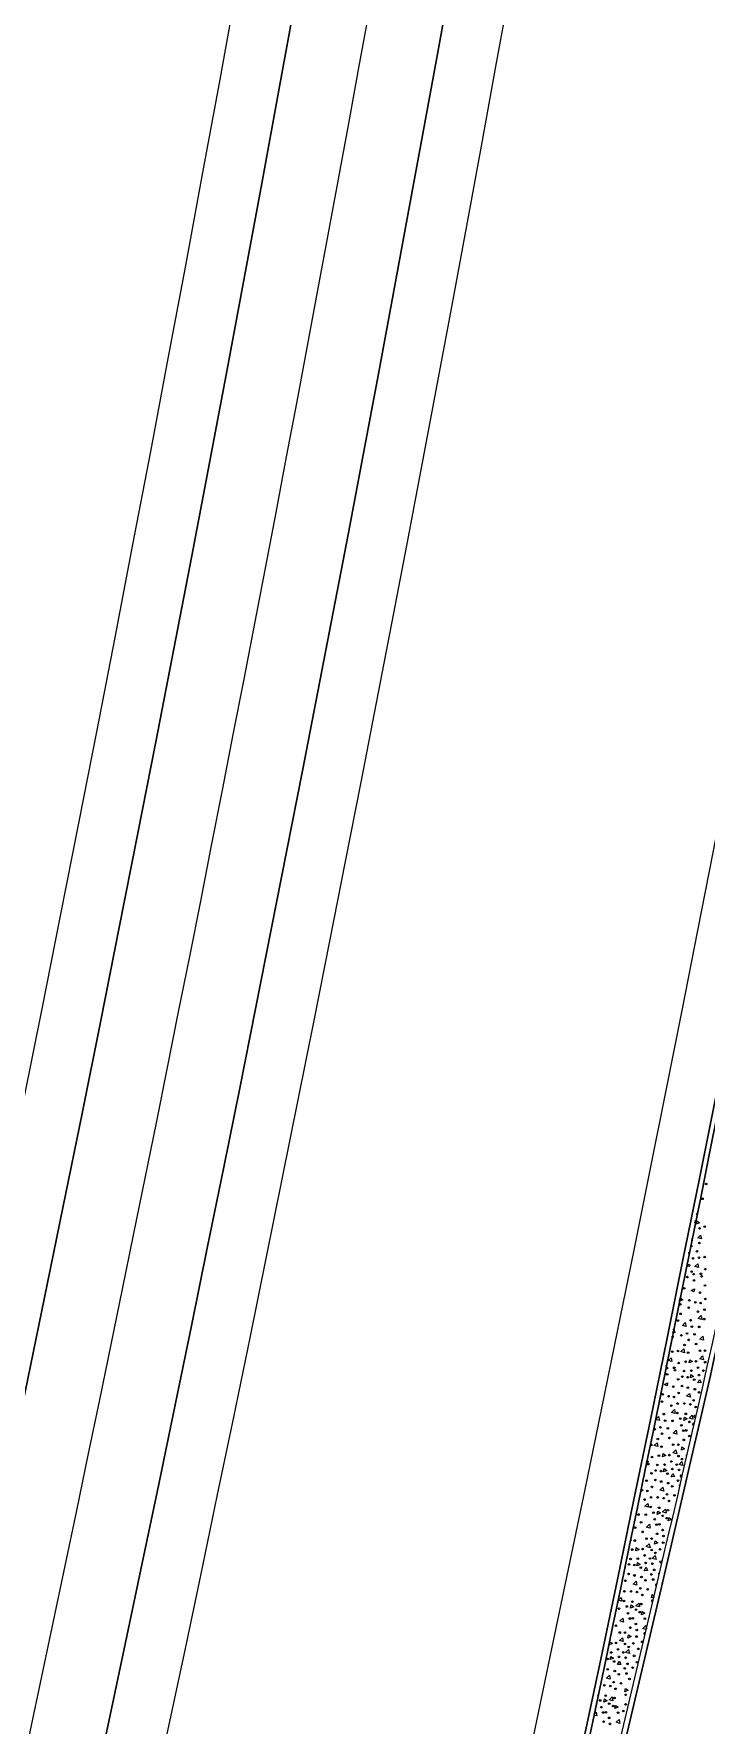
# Model space of a CAD drawing. Extents: x 2536801 to 2538856, y 7112140 to 7131569.
# Drawn here: x 2537627.9 to 2537762.8, y 7114717.1 to 7115056.7 of the extents above; entities that cross this region are included whole.
import ezdxf

# ---------------------------------------------------------------- set-up
doc = ezdxf.new("R2010")
doc.units = 0
doc.header["$LTSCALE"] = 100
doc.header["$MEASUREMENT"] = 0
for name, color, linetype, lineweight in [('D_BOC_FR', 3, 'Continuous', 13), ('D_CTB_1', 2, 'Continuous', 0), ('D_EOS_FR', 3, 'Continuous', 30), ('D_EOS_ML', 7, 'Continuous', 30), ('D_EOT_ML', 7, 'Continuous', 13), ('D_FOC_FR', 3, 'Continuous', 30), ('D_RIPRAP_1', 7, 'Continuous', 0)]:
    doc.layers.add(name, color=color, linetype=linetype, lineweight=lineweight)

msp = doc.modelspace()

# ---------------------------------------------------------------- linework, layer by layer
at = {"layer": 'D_BOC_FR', "lineweight": 0}
msp.add_arc((2525324.55, 7117290.22), 12456.67, 348.651755, 355.423692, dxfattribs=at)
at = {"layer": 'D_CTB_1', "linetype": 'Continuous', "lineweight": 0, "ltscale": 0.025}
for radius, start, end in [(11610, 347.843052, 352.937674), (11500, 343.398201, 350.635878)]:
    msp.add_arc((2526379.38, 7117111.1), radius, start, end, dxfattribs=at)
at = {"layer": 'D_EOS_FR'}
msp.add_line((2537647.48, 7114293.83), (2537754.01, 7114745.69), dxfattribs=at)
msp.add_arc((2525324.55, 7117290.22), 12428, 348.659709, 355.177266, dxfattribs=at)
at = {"layer": 'D_EOS_FR', "extrusion": (0, 0, -1)}
msp.add_arc((-2532943.9, 7115879.79), 4942, 190.62357, 193.26652, dxfattribs=at)
at = {"layer": 'D_EOS_ML'}
for radius, start, end in [(11485, 346.032105, 358.175075), (11515, 347.842935, 358.175075), (11609, 347.843052, 358.175075), (11415, 346.032105, 353.252801)]:
    msp.add_arc((2526379.38, 7117111.1), radius, start, end, dxfattribs=at)
at = {"layer": 'D_EOT_ML'}
for radius, start, end in [(11473, 346.032105, 358.175075), (11527, 347.842935, 358.175075), (11599, 347.843038, 358.175075), (11425, 346.032105, 353.252801)]:
    msp.add_arc((2526379.38, 7117111.1), radius, start, end, dxfattribs=at)
at = {"layer": 'D_FOC_FR'}
msp.add_arc((2525324.55, 7117290.22), 12456, 348.651755, 355.423692, dxfattribs=at)
msp.add_point((2537754.01, 7114745.69), dxfattribs=at)
at = {"layer": 'D_RIPRAP_1', "color": 7, "linetype": 'Continuous', "lineweight": 0}
for p, q in [((2537759.81, 7114804.38), (2537760.43, 7114804.75)), ((2537760.34, 7114804.12), (2537759.81, 7114804.38)), ((2537760.43, 7114804.75), (2537760.34, 7114804.12)), ((2537754.45, 7114785.53), (2537755.07, 7114785.89)), ((2537754.99, 7114785.27), (2537754.45, 7114785.53)), ((2537755.07, 7114785.89), (2537754.99, 7114785.27))]:
    msp.add_line(p, q, dxfattribs=at)
at = {"layer": 'D_RIPRAP_1', "color": 7, "linetype": 'Continuous', "lineweight": 0, "flags": 128}
for points in [[(2537760.81, 7114817.7), (2537760.93, 7114818.36), (2537761.48, 7114817.98)], [(2537761.83, 7114814.74), (2537761.09, 7114814.95), (2537761.67, 7114815.53)], [(2537761.27, 7114808.98), (2537760.52, 7114809.19), (2537761.11, 7114809.76)], [(2537757.47, 7114802.24), (2537757.6, 7114802.9), (2537758.14, 7114802.52)], [(2537761.94, 7114798.58), (2537761.19, 7114798.79), (2537761.78, 7114799.36)], [(2537758.77, 7114797.16), (2537758.02, 7114797.38), (2537758.61, 7114797.95)], [(2537758.45, 7114791.9), (2537757.71, 7114792.12), (2537758.29, 7114792.69)], [(2537762.29, 7114794.41), (2537761.55, 7114794.62), (2537762.14, 7114795.2)], [(2537755.92, 7114790.12), (2537755.17, 7114790.33), (2537755.76, 7114790.91)], [(2537759.38, 7114789.84), (2537759.5, 7114790.5), (2537760.04, 7114790.12)], [(2537762.24, 7114790.48), (2537761.49, 7114790.69), (2537762.08, 7114791.26)], [(2537759.62, 7114786.85), (2537759.74, 7114787.51), (2537760.28, 7114787.13)], [(2537761.77, 7114785.92), (2537761.1, 7114785.86), (2537761.47, 7114786.54)], [(2537759.62, 7114782.96), (2537758.87, 7114783.17), (2537759.46, 7114783.74)], [(2537753.41, 7114778.31), (2537752.66, 7114778.52), (2537753.25, 7114779.09)], [(2537756.58, 7114779.72), (2537755.83, 7114779.93), (2537756.42, 7114780.51)], [(2537758.32, 7114778.32), (2537758.44, 7114778.98), (2537758.99, 7114778.6)], [(2537760.15, 7114778.58), (2537759.41, 7114778.79), (2537759.99, 7114779.36)], [(2537756.94, 7114775.55), (2537756.19, 7114775.77), (2537756.78, 7114776.34)], [(2537753.1, 7114773.05), (2537752.35, 7114773.26), (2537752.94, 7114773.83)], [(2537754.02, 7114770.98), (2537754.14, 7114771.64), (2537754.68, 7114771.26)], [(2537756.88, 7114771.62), (2537756.13, 7114771.83), (2537756.72, 7114772.41)], [(2537757.82, 7114772.34), (2537757.94, 7114773), (2537758.48, 7114772.63)], [(2537754.26, 7114768), (2537754.38, 7114768.66), (2537754.93, 7114768.28)], [(2537758.1, 7114769.26), (2537757.35, 7114769.48), (2537757.94, 7114770.05)], [(2537754.27, 7114764.1), (2537753.52, 7114764.32), (2537754.11, 7114764.89)], [(2537756.41, 7114767.06), (2537755.74, 7114767.01), (2537756.12, 7114767.69)], [(2537751.22, 7114760.87), (2537750.48, 7114761.08), (2537751.06, 7114761.65)], [(2537752.96, 7114759.46), (2537753.09, 7114760.12), (2537753.63, 7114759.74)], [(2537754.8, 7114759.72), (2537754.05, 7114759.94), (2537754.64, 7114760.51)], [(2537755.18, 7114758.17), (2537755.3, 7114758.83), (2537755.85, 7114758.45)], [(2537751.58, 7114756.7), (2537750.83, 7114756.91), (2537751.42, 7114757.48)], [(2537748.66, 7114752.12), (2537748.78, 7114752.78), (2537749.33, 7114752.4)], [(2537751.53, 7114752.77), (2537750.78, 7114752.98), (2537751.37, 7114753.55)], [(2537752.74, 7114750.41), (2537751.99, 7114750.62), (2537752.58, 7114751.19)], [(2537752.46, 7114753.49), (2537752.58, 7114754.15), (2537753.13, 7114753.77)], [(2537748.9, 7114749.14), (2537749.03, 7114749.8), (2537749.57, 7114749.42)], [(2537751.05, 7114748.21), (2537750.38, 7114748.15), (2537750.76, 7114748.83)], [(2537748.91, 7114745.25), (2537748.16, 7114745.46), (2537748.75, 7114746.03)], [(2537745.87, 7114742.01), (2537745.12, 7114742.22), (2537745.71, 7114742.8)], [(2537747.61, 7114740.61), (2537747.73, 7114741.27), (2537748.27, 7114740.89)], [(2537749.44, 7114740.87), (2537748.69, 7114741.08), (2537749.28, 7114741.65)], [(2537746.22, 7114737.84), (2537745.47, 7114738.06), (2537746.06, 7114738.63)], [(2537749.83, 7114739.31), (2537749.95, 7114739.97), (2537750.49, 7114739.59)], [(2537746.17, 7114733.91), (2537745.42, 7114734.12), (2537746.01, 7114734.7)], [(2537747.11, 7114734.63), (2537747.23, 7114735.29), (2537747.77, 7114734.91)], [(2537743.31, 7114733.27), (2537743.43, 7114733.93), (2537743.97, 7114733.55)], [(2537743.55, 7114730.29), (2537743.67, 7114730.95), (2537744.21, 7114730.57)], [(2537747.38, 7114731.55), (2537746.64, 7114731.76), (2537747.22, 7114732.34)], [(2537745.69, 7114729.35), (2537745.03, 7114729.29), (2537745.4, 7114729.97)], [(2537743.55, 7114726.39), (2537742.8, 7114726.6), (2537743.39, 7114727.18)], [(2537746.49, 7114723.85), (2537746.61, 7114724.51), (2537747.15, 7114724.14)], [(2537742.25, 7114721.75), (2537742.37, 7114722.41), (2537742.91, 7114722.03)], [(2537744.08, 7114722.01), (2537743.33, 7114722.22), (2537743.92, 7114722.8)], [(2537744.47, 7114720.46), (2537744.59, 7114721.12), (2537745.13, 7114720.74)], [(2537745.49, 7114717.49), (2537744.74, 7114717.71), (2537745.33, 7114718.28)]]:
    msp.add_lwpolyline(points, close=True, dxfattribs=at)
for points in [[(2537756.14, 7114796.5), (2537756.32, 7114796.67), (2537756.48, 7114795.88), (2537756.04, 7114796.01)], [(2537747.68, 7114754.5), (2537747.74, 7114754.19), (2537747.62, 7114754.23)], [(2537752.33, 7114742.91), (2537751.84, 7114742.71), (2537751.97, 7114743.37), (2537752.37, 7114743.09)], [(2537750.79, 7114736.37), (2537750.1, 7114736.56), (2537750.69, 7114737.14), (2537750.82, 7114736.5)], [(2537740.27, 7114719.35), (2537740.71, 7114719.77), (2537740.87, 7114718.99), (2537740.23, 7114719.17)]]:
    msp.add_lwpolyline(points, dxfattribs=at)
at = {"layer": 'D_RIPRAP_1', "color": 7, "lineweight": 0, "flags": 128}
msp.add_lwpolyline([(2537646.13, 7114320.36), (2537634.32, 7114275.78), (2537642.05, 7114273.73), (2537646.83, 7114293.98), (2537646.5, 7114294.06), (2537704.44, 7114539.79), (2537753.04, 7114745.92)], dxfattribs=at)
at = {"layer": 'D_RIPRAP_1', "color": 7, "linetype": 'Continuous', "lineweight": 0}
for centre, radius in [((2537762.79, 7114825.78), 0.163), ((2537762.06, 7114822.8), 0.163), ((2537761.48, 7114816.88), 0.163), ((2537762.51, 7114817.22), 0.163), ((2537759.81, 7114813.32), 0.163), ((2537760.95, 7114812.26), 0.163), ((2537761.44, 7114813.91), 0.163), ((2537759.34, 7114809.44), 0.199), ((2537760.16, 7114810.84), 0.163), ((2537761.35, 7114810.98), 0.163), ((2537762.5, 7114811.1), 0.163), ((2537759.03, 7114807.08), 0.163), ((2537759.9, 7114808.18), 0.163), ((2537760.27, 7114807.67), 0.163), ((2537760.34, 7114806.41), 0.163), ((2537761.73, 7114807.74), 0.163), ((2537761.88, 7114807.25), 0.163), ((2537762.55, 7114805.4), 0.163), ((2537762.63, 7114808.68), 0.163), ((2537758.38, 7114804.81), 0.163), ((2537759.43, 7114802.41), 0.163), ((2537760.62, 7114802.02), 0.163), ((2537761.55, 7114803.94), 0.163), ((2537762.63, 7114802.69), 0.163), ((2537757.61, 7114801.62), 0.163), ((2537757.63, 7114799.71), 0.163), ((2537759.28, 7114800.94), 0.163), ((2537761.16, 7114800.14), 0.163), ((2537761.7, 7114801.87), 0.163), ((2537762.38, 7114798.65), 0.163), ((2537762.45, 7114800.56), 0.163), ((2537757.16, 7114798.36), 0.163), ((2537757.82, 7114795.39), 0.163), ((2537758.96, 7114795.76), 0.163), ((2537759.67, 7114798.43), 0.163), ((2537759.93, 7114797.13), 0.163), ((2537760.46, 7114795.58), 0.163), ((2537761.4, 7114797.09), 0.163), ((2537755.99, 7114792.12), 0.163), ((2537756.08, 7114795.06), 0.163), ((2537757.15, 7114792.24), 0.163), ((2537758.46, 7114793.46), 0.163), ((2537759.18, 7114791.91), 0.163), ((2537759.29, 7114794.48), 0.163), ((2537760.78, 7114793.65), 0.163), ((2537761.54, 7114792.29), 0.163), ((2537762.57, 7114792.3), 0.163), ((2537754.92, 7114788.81), 0.163), ((2537756.38, 7114788.88), 0.163), ((2537756.53, 7114788.4), 0.163), ((2537757.27, 7114789.83), 0.163), ((2537758.67, 7114790.1), 0.163), ((2537760.76, 7114790.2), 0.163), ((2537761.16, 7114788.92), 0.163), ((2537762.59, 7114790), 0.163), ((2537754.98, 7114787.55), 0.163), ((2537756.19, 7114785.08), 0.163), ((2537757.19, 7114786.55), 0.163), ((2537757.96, 7114785.22), 0.163), ((2537758.03, 7114787.11), 0.163), ((2537758.34, 7114788.22), 0.163), ((2537759.09, 7114786.99), 0.163), ((2537759.82, 7114788.3), 0.163), ((2537760.4, 7114786.49), 0.163), ((2537761.37, 7114787.41), 0.163), ((2537762.24, 7114788.31), 0.163), ((2537753.93, 7114782.09), 0.163), ((2537754.07, 7114783.55), 0.163), ((2537755.26, 7114783.17), 0.163), ((2537756.34, 7114783.02), 0.163), ((2537757.09, 7114781.7), 0.163), ((2537757.27, 7114783.83), 0.163), ((2537758.42, 7114781.71), 0.163), ((2537759.12, 7114784.9), 0.163), ((2537759.63, 7114781.56), 0.163), ((2537760.3, 7114782.33), 0.163), ((2537760.53, 7114784.58), 0.163), ((2537761.34, 7114783.93), 0.163), ((2537754.31, 7114779.58), 0.163), ((2537754.57, 7114778.27), 0.163), ((2537755.81, 7114781.29), 0.163), ((2537756.04, 7114778.23), 0.163), ((2537757.02, 7114779.79), 0.163), ((2537757.6, 7114778.67), 0.163), ((2537758.71, 7114779.63), 0.163), ((2537760.68, 7114781), 0.163), ((2537752.46, 7114776.54), 0.163), ((2537753.6, 7114776.91), 0.163), ((2537753.93, 7114775.63), 0.163), ((2537755.1, 7114776.72), 0.163), ((2537755.42, 7114774.8), 0.163), ((2537757.84, 7114777.32), 0.163), ((2537758.2, 7114776.25), 0.163), ((2537758.79, 7114776.3), 0.163), ((2537759.41, 7114775.17), 0.163), ((2537759.41, 7114778.02), 0.163), ((2537751.79, 7114773.38), 0.163), ((2537753.1, 7114774.6), 0.163), ((2537753.83, 7114773.05), 0.163), ((2537755.41, 7114771.35), 0.163), ((2537756.18, 7114773.44), 0.163), ((2537757.21, 7114773.44), 0.163), ((2537758.3, 7114774.41), 0.163), ((2537751.02, 7114770.03), 0.163), ((2537751.17, 7114769.54), 0.163), ((2537751.91, 7114770.97), 0.163), ((2537752.68, 7114768.26), 0.163), ((2537752.98, 7114769.37), 0.163), ((2537753.31, 7114771.25), 0.163), ((2537753.73, 7114768.14), 0.163), ((2537754.46, 7114769.44), 0.163), ((2537755.8, 7114770.07), 0.163), ((2537756.01, 7114768.56), 0.163), ((2537756.88, 7114769.45), 0.163), ((2537757.23, 7114771.15), 0.163), ((2537757.35, 7114768.39), 0.163), ((2537757.96, 7114770.55), 0.163), ((2537750.83, 7114766.22), 0.163), ((2537751.83, 7114767.69), 0.163), ((2537751.91, 7114764.97), 0.163), ((2537752.6, 7114766.36), 0.163), ((2537753.76, 7114766.04), 0.163), ((2537755.05, 7114767.63), 0.163), ((2537755.17, 7114765.72), 0.163), ((2537755.98, 7114765.07), 0.163), ((2537757.16, 7114766.24), 0.163), ((2537749.91, 7114764.31), 0.163), ((2537750.45, 7114762.43), 0.163), ((2537750.99, 7114764.16), 0.163), ((2537751.73, 7114762.85), 0.163), ((2537753.06, 7114762.85), 0.163), ((2537754.28, 7114762.71), 0.163), ((2537754.94, 7114763.48), 0.163), ((2537755.33, 7114762.14), 0.163), ((2537756.43, 7114763.26), 0.163), ((2537749.21, 7114759.42), 0.163), ((2537749.74, 7114757.87), 0.163), ((2537750.68, 7114759.38), 0.163), ((2537751.66, 7114760.94), 0.163), ((2537752.24, 7114759.81), 0.163), ((2537752.48, 7114758.46), 0.163), ((2537753.36, 7114760.77), 0.163), ((2537754.05, 7114759.16), 0.163), ((2537754.86, 7114758.69), 0.163), ((2537755.12, 7114760.3), 0.163), ((2537748.57, 7114756.77), 0.163), ((2537750.06, 7114755.94), 0.163), ((2537750.82, 7114754.58), 0.163), ((2537751.86, 7114754.59), 0.163), ((2537752.84, 7114757.39), 0.163), ((2537752.95, 7114755.55), 0.163), ((2537753.43, 7114757.45), 0.163), ((2537754.05, 7114756.31), 0.163), ((2537754.23, 7114755.11), 0.163), ((2537747.96, 7114752.39), 0.163), ((2537748.47, 7114754.2), 0.163), ((2537750.05, 7114752.49), 0.163), ((2537750.45, 7114751.21), 0.163), ((2537751.87, 7114752.29), 0.163), ((2537752.61, 7114751.7), 0.163), ((2537753.55, 7114752.42), 0.163), ((2537754.18, 7114753.78), 0.163), ((2537747.32, 7114749.4), 0.163), ((2537747.62, 7114750.51), 0.163), ((2537748.37, 7114749.28), 0.163), ((2537749.1, 7114750.58), 0.163), ((2537749.69, 7114748.77), 0.163), ((2537750.65, 7114749.7), 0.163), ((2537751.52, 7114750.6), 0.163), ((2537751.99, 7114749.54), 0.163), ((2537752.36, 7114748.31), 0.163), ((2537753.71, 7114749.9), 0.199), ((2537746.56, 7114746.12), 0.163), ((2537747.24, 7114747.5), 0.163), ((2537748.41, 7114747.19), 0.163), ((2537749.58, 7114744.62), 0.163), ((2537749.81, 7114746.87), 0.163), ((2537750.62, 7114746.22), 0.163), ((2537751.07, 7114744.41), 0.163), ((2537751.81, 7114747.39), 0.163), ((2537752.16, 7114746.37), 0.163), ((2537746.31, 7114742.08), 0.163), ((2537746.38, 7114743.99), 0.163), ((2537746.88, 7114740.96), 0.163), ((2537747.7, 7114744), 0.163), ((2537748, 7114741.92), 0.163), ((2537748.92, 7114743.85), 0.163), ((2537749.76, 7114741.44), 0.163), ((2537749.97, 7114743.29), 0.163), ((2537745.32, 7114740.52), 0.163), ((2537747.13, 7114739.61), 0.163), ((2537747.48, 7114738.54), 0.163), ((2537748.07, 7114738.59), 0.163), ((2537748.7, 7114740.31), 0.163), ((2537748.69, 7114737.46), 0.163), ((2537749.5, 7114739.83), 0.163), ((2537750.49, 7114738.5), 0.163), ((2537744.71, 7114737.09), 0.163), ((2537745.47, 7114735.73), 0.163), ((2537746.5, 7114735.73), 0.163), ((2537747.59, 7114736.69), 0.163), ((2537748.83, 7114734.93), 0.163), ((2537748.87, 7114736.26), 0.163), ((2537743.75, 7114731.73), 0.163), ((2537744.69, 7114733.64), 0.163), ((2537745.09, 7114732.36), 0.163), ((2537745.3, 7114730.85), 0.163), ((2537746.16, 7114731.74), 0.163), ((2537746.52, 7114733.44), 0.163), ((2537746.64, 7114730.68), 0.163), ((2537747.25, 7114732.84), 0.163), ((2537748.19, 7114733.56), 0.163), ((2537748.35, 7114731.05), 0.199), ((2537749.18, 7114732.45), 0.163), ((2537749.96, 7114733.87), 0.163), ((2537743.02, 7114730.43), 0.163), ((2537743.05, 7114728.33), 0.163), ((2537744.33, 7114729.92), 0.163), ((2537744.46, 7114728.01), 0.163), ((2537745.27, 7114727.36), 0.163), ((2537746.45, 7114728.53), 0.163), ((2537746.81, 7114727.51), 0.163), ((2537747, 7114729.45), 0.163), ((2537748.04, 7114728.69), 0.163), ((2537748.92, 7114729.79), 0.163), ((2537742.35, 7114725.14), 0.163), ((2537743.56, 7114725), 0.163), ((2537744.23, 7114725.77), 0.163), ((2537744.61, 7114724.43), 0.163), ((2537745.72, 7114725.55), 0.163), ((2537747.4, 7114726.42), 0.163), ((2537741.53, 7114722.1), 0.163), ((2537741.77, 7114720.75), 0.163), ((2537742.64, 7114723.06), 0.163), ((2537743.34, 7114721.45), 0.163), ((2537744.15, 7114720.98), 0.163), ((2537744.4, 7114722.58), 0.163), ((2537746.63, 7114723.23), 0.163), ((2537746.64, 7114721.32), 0.163), ((2537742.12, 7114719.68), 0.163), ((2537742.23, 7114717.84), 0.163), ((2537742.71, 7114719.73), 0.163), ((2537743.34, 7114718.6), 0.163), ((2537743.51, 7114717.4), 0.163), ((2537745.13, 7114719.64), 0.163), ((2537746.17, 7114719.97), 0.163)]:
    msp.add_circle(centre, radius, dxfattribs=at)
at = {"layer": 'D_RIPRAP_1', "color": 7, "lineweight": 0, "extrusion": (0, 0, -1)}
msp.add_arc((-2526379.38, 7117111.1), 11610, 187.062326, 192.156947, dxfattribs=at)
at = {"layer": 'D_RIPRAP_1', "color": 7, "lineweight": 0}
msp.add_arc((2532943.9, 7115879.79), 4941, 346.73348, 348.37799, dxfattribs=at)
at = {"layer": 'D_RIPRAP_1', "color": 7, "linetype": 'Continuous', "lineweight": 0}
for centre, start, end in [((2537760.75, 7114819.83), 293.2053, 44.0135), ((2537760.49, 7114818.22), 267.4801, 69.7387), ((2537759.85, 7114814.65), 237.7033, 99.5155), ((2537759.18, 7114811.95), 284.2655, 52.9533), ((2537755.59, 7114793.4), 231.1518, 106.0669), ((2537754.55, 7114789.32), 321.5945, 15.6243), ((2537760.47, 7114779.15), 45.2747, 289.213), ((2537760.22, 7114777.54), 84.2303, 250.2574), ((2537758.91, 7114771.27), 128.4166, 206.0711), ((2537757.52, 7114765.22), 120.0164, 214.4712), ((2537757.72, 7114767.16), 26.2374, 308.2503), ((2537748.24, 7114758.05), 325.2407, 11.9781), ((2537748.95, 7114760.72), 250.9014, 86.3174), ((2537746.47, 7114748.83), 268.3925, 67.727), ((2537745.63, 7114745.31), 309.4357, 26.6838), ((2537752.76, 7114745.28), 24.9719, 308.495), ((2537753.4, 7114747.54), 74.8637, 259.624), ((2537751.98, 7114742.09), 12.6276, 320.8394), ((2537744.39, 7114739.01), 272.3061, 63.8134), ((2537751.53, 7114738.83), 151.4807, 181.9862), ((2537750.46, 7114735.52), 25.139, 308.328), ((2537740.95, 7114723.23), 315.0585, 21.061)]:
    msp.add_arc(centre, 0.163, start, end, dxfattribs=at)

doc.saveas('drawing.dxf')
